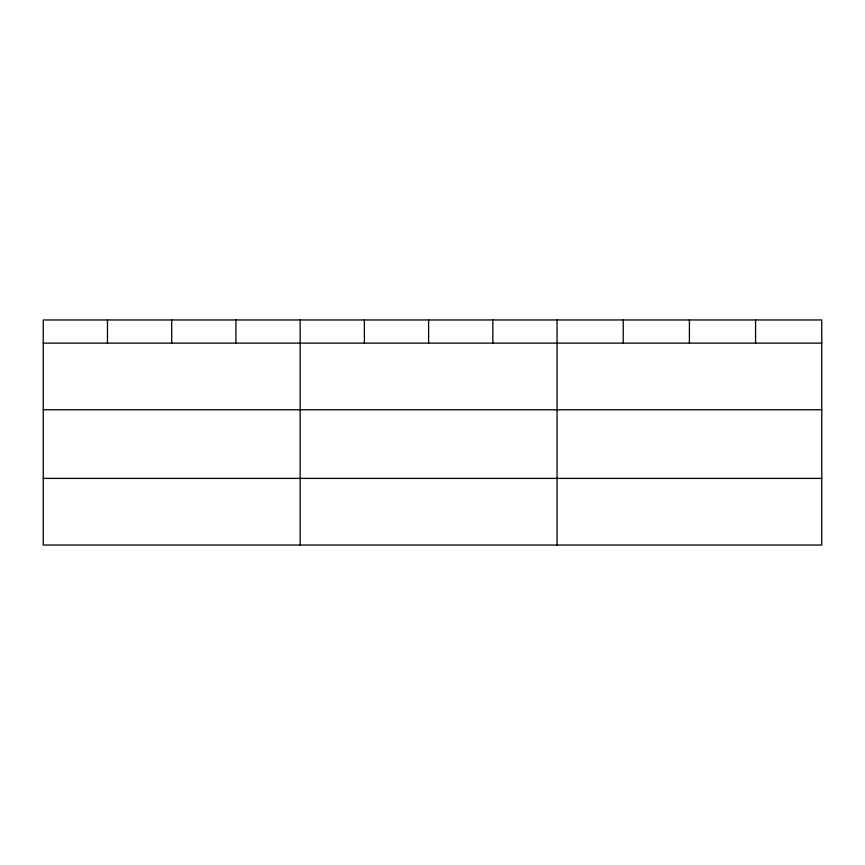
<?xml version="1.0" encoding="UTF-8"?>
<svg xmlns="http://www.w3.org/2000/svg" width="865" height="865" viewBox="0 0 865 865"><rect width="100%" height="100%" fill="white"/><g stroke="black" fill="none" stroke-linecap="round" stroke-linejoin="round"><path stroke-width="1.3" d="M821.75 409.75L821.75 319.964L43.25 319.964L43.25 545.037L821.75 545.037L821.75 409.75L43.25 409.75M43.25 343.124L821.75 343.124M43.25 478.399L821.75 478.399M755.577 319.964L755.577 343.124M689.405 319.964L689.405 343.124M623.232 319.964L623.232 343.124M557.06 319.964L557.06 545.037M492.834 319.964L492.834 343.124M428.608 319.964L428.608 343.124M364.381 319.964L364.381 343.124M300.155 319.964L300.155 545.037M235.929 319.964L235.929 343.124M171.703 319.964L171.703 343.124M107.476 319.964L107.476 343.124"/></g></svg>
